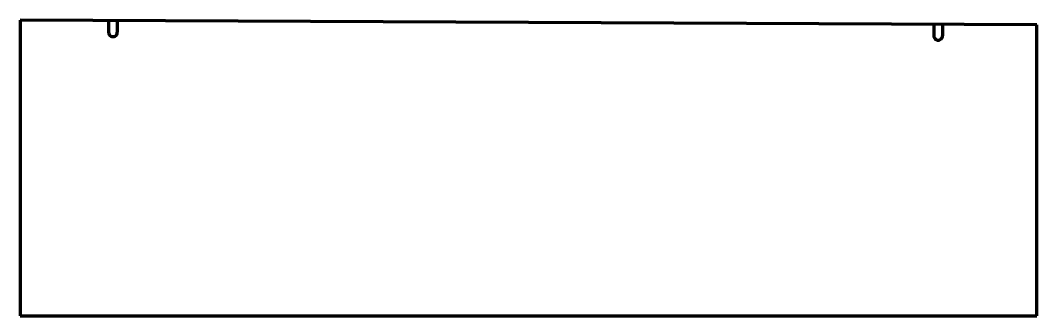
# Model space of a CAD drawing. Header units: inches. Extents: x 0 to 87.8, y 0 to 25.5.
import ezdxf

# ---------------------------------------------------------------- set-up
doc = ezdxf.new("R2010")
doc.units = ezdxf.units.IN
doc.header["$MEASUREMENT"] = 0
doc.layers.add('1', color=7, linetype='Continuous')

msp = doc.modelspace()

# ---------------------------------------------------------------- linework, layer by layer
at = {"color": 7, "lineweight": 90}
for p, q in [((87.75, 25.125), (0, 25.5)), ((0, 25.5), (0, 0)), ((87.75, 0), (87.75, 25.125)), ((0, 0), (87.75, 0))]:
    msp.add_line(p, q, dxfattribs=at)
at = {"layer": '1', "color": 7, "lineweight": 90}
for p, q in [((7.625, 25.467), (7.621, 24.467)), ((8.375, 25.464), (8.371, 24.464)), ((78.875, 25.163), (78.871, 24.163)), ((79.625, 25.16), (79.621, 24.16))]:
    msp.add_line(p, q, dxfattribs=at)
for centre in [(7.996, 24.466), (79.246, 24.161)]:
    msp.add_arc(centre, 0.375, 179.75515, 359.75515, dxfattribs=at)

doc.saveas('drawing.dxf')
